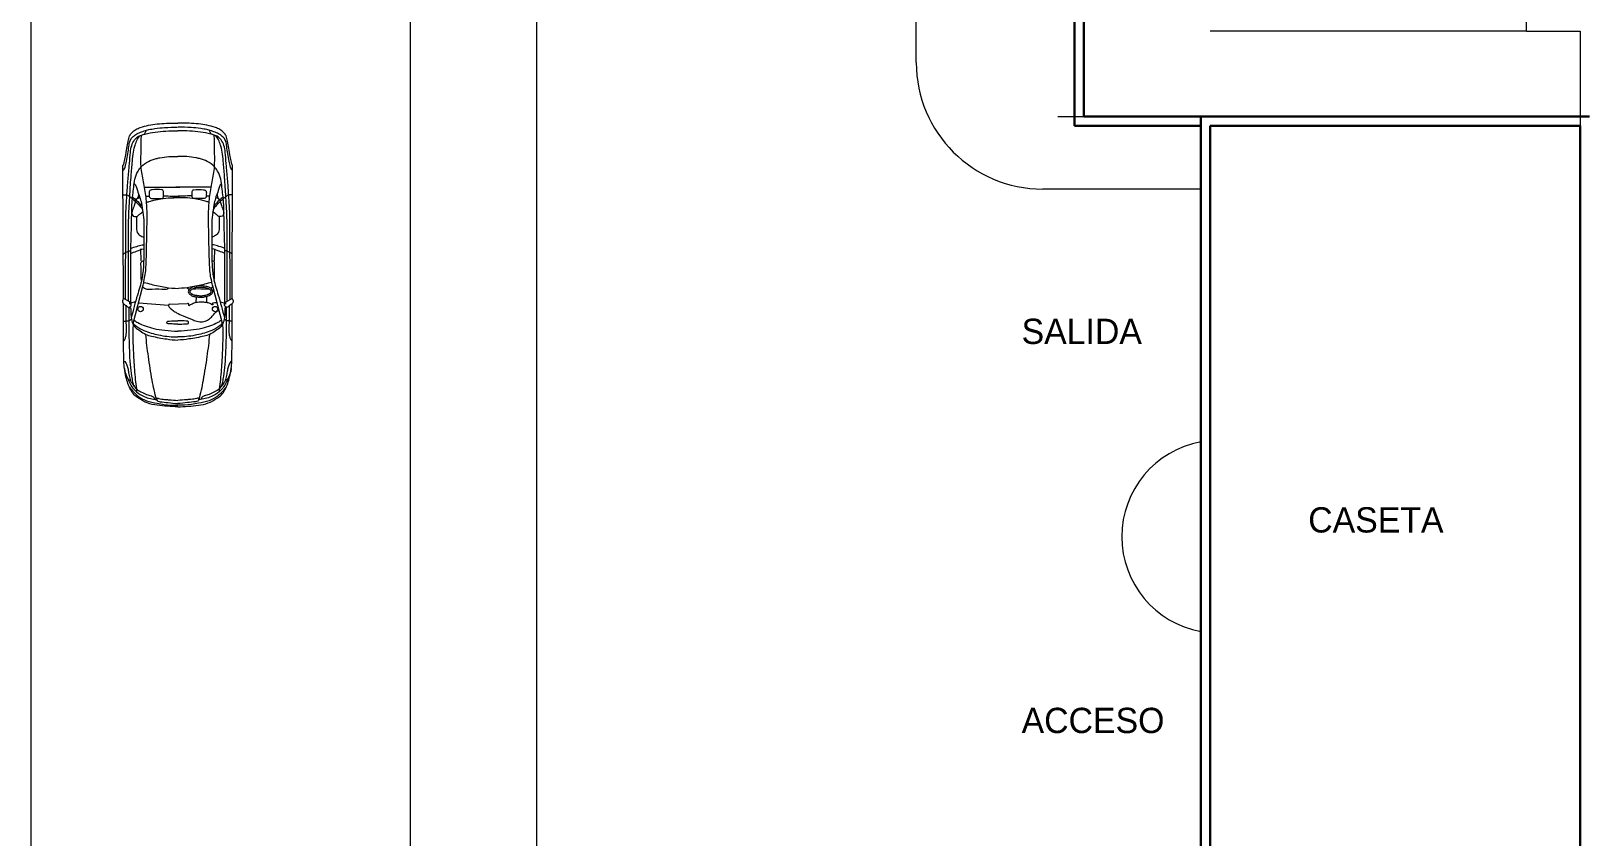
# Model space of a CAD drawing. Header units: millimetres. Extents: x 255 to 764, y 60 to 269.
# Drawn here: x 255.04 to 279.61, y 177.48 to 190.23 of the extents above; entities that cross this region are included whole.
import ezdxf

# ---------------------------------------------------------------- set-up
doc = ezdxf.new("R2010")
doc.units = ezdxf.units.MM
for name, color, linetype, lineweight in [('ARBOLES A', 1, 'Continuous', 9), ('AUTOS', 1, 'Continuous', 9), ('BANQUETA', 2, 'Continuous', 20), ('CANCHAS', 1, 'Continuous', 9), ('FACHADA 04', 3, 'Continuous', 30), ('FACHADA 05', 2, 'Continuous', 20), ('TEXTO 02', 1, 'Continuous', 13)]:
    doc.layers.add(name, color=color, linetype=linetype, lineweight=lineweight)

# ---------------------------------------------------------------- blocks, each defined once
blk = doc.blocks.new('AutoP19')
for p, q in [((-0.926, 0.745), (-0.939, 0.759)), ((-0.939, 0.759), (-0.904, 0.759)), ((-0.926, 0.745), (-0.06, 0.745)), ((-0.904, 0.675), (-0.926, 0.745)), ((-0.904, 0.759), (-0.849, 0.859)), ((-0.882, 0.778), (0.131, 0.782)), ((-0.864, 0.826), (0.421, 0.822)), ((-0.849, 0.859), (1.253, 0.867)), ((-0.06, 0.745), (0.298, 0.734)), ((-1.246, 0.706), (-0.654, 0.552)), ((-0.92, 0.616), (-0.953, 0.147)), ((-0.252, 0.581), (-0.063, 0.584)), ((0.443, 0.653), (0.244, 0.652)), ((0.911, 0.528), (0.911, -0.03)), ((1.751, 0.525), (1.813, 0.497)), ((-0.938, 0.133), (-0.931, -0.154)), ((0.911, -0.528), (0.911, 0.03)), ((-0.824, -0.288), (-0.914, -0.286)), ((-0.818, -0.453), (-0.914, -0.453)), ((-1.246, -0.706), (-0.654, -0.552)), ((-0.904, -0.675), (-0.926, -0.745)), ((-0.252, -0.581), (-0.063, -0.584)), ((-0.06, -0.745), (0.298, -0.734)), ((0.443, -0.653), (0.244, -0.652)), ((1.751, -0.525), (1.813, -0.497)), ((-0.926, -0.745), (-0.939, -0.759)), ((-0.939, -0.759), (-0.904, -0.759)), ((-0.926, -0.745), (-0.06, -0.745)), ((-0.904, -0.759), (-0.849, -0.859)), ((-0.882, -0.778), (0.131, -0.782)), ((-0.864, -0.826), (0.421, -0.822)), ((-0.849, -0.859), (1.253, -0.867))]:
    blk.add_line(p, q)
for centre in [(-1.017, 0.589), (-1.017, -0.589)]:
    blk.add_ellipse(centre, major_axis=(0, 0.0429), ratio=0.983266, start_param=4.712389, end_param=10.995574)
for points, knots in [([(-2.564, 0), (-2.564, 0.054), (-2.548, 0.215), (-2.538, 0.436), (-2.443, 0.603), (-2.375, 0.696), (-2.29, 0.75), (-2.194, 0.793), (-2.081, 0.821), (-2.002, 0.842), (-1.959, 0.842)], [0, 0, 0, 0, 0.16039, 0.479033, 0.632967, 0.722015, 0.817474, 0.927562, 1.03733, 1.167094, 1.167094, 1.167094, 1.167094]), ([(-2.253, 0.764), (-2.281, 0.74), (-2.334, 0.696), (-2.415, 0.613), (-2.479, 0.488), (-2.504, 0.346), (-2.531, 0.181), (-2.539, 0.071), (-2.539, 0)], [0, 0, 0, 0, 0.1095129, 0.2035347, 0.3452507, 0.5161382, 0.6275464, 0.8383798, 0.8383798, 0.8383798, 0.8383798]), ([(-1.959, 0.842), (-2.018, 0.841), (-2.115, 0.791), (-2.243, 0.737), (-2.338, 0.648), (-2.417, 0.517), (-2.442, 0.402), (-2.45, 0.335)], [0, 0, 0, 0, 0.1772572, 0.3124951, 0.4151678, 0.5597243, 0.7575412, 0.7575412, 0.7575412, 0.7575412]), ([(-2.137, 0.783), (-2.135, 0.773), (-2.137, 0.752), (-2.164, 0.743), (-2.196, 0.721), (-2.236, 0.691), (-2.292, 0.651), (-2.327, 0.579), (-2.368, 0.503), (-2.38, 0.441), (-2.394, 0.406), (-2.407, 0.381), (-2.431, 0.371), (-2.445, 0.37)], [0, 0, 0, 0, 0.0304541, 0.0502818, 0.0786089, 0.1479133, 0.1986294, 0.2831705, 0.3780326, 0.4523267, 0.4667809, 0.4902599, 0.5347198, 0.5347198, 0.5347198, 0.5347198]), ([(-2.24, 0.684), (-2.219, 0.698), (-2.163, 0.712), (-2.048, 0.733), (-1.884, 0.752), (-1.678, 0.762), (-1.447, 0.769), (-1.218, 0.771), (-1.059, 0.771), (-0.99, 0.772)], [0, 0, 0, 0, 0.076148, 0.165903, 0.355672, 0.569871, 0.782325, 1.050047, 1.257936, 1.257936, 1.257936, 1.257936]), ([(-1.841, 0.853), (-1.843, 0.842), (-1.869, 0.817), (-1.921, 0.798), (-1.99, 0.782), (-2.055, 0.774), (-2.109, 0.761), (-2.135, 0.754), (-2.147, 0.751)], [0, 0, 0, 0, 0.034703, 0.0959761, 0.1659336, 0.2471559, 0.2929944, 0.3295918, 0.3295918, 0.3295918, 0.3295918]), ([(-1.959, 0.842), (-1.922, 0.85), (-1.775, 0.856), (-1.524, 0.859), (-1.219, 0.857), (-1.022, 0.86), (-0.93, 0.86)], [0, 0, 0, 0, 0.114897, 0.437061, 0.754269, 1.029686, 1.029686, 1.029686, 1.029686]), ([(-1.52, 0.856), (-1.515, 0.844), (-1.483, 0.831), (-1.425, 0.814), (-1.326, 0.812), (-1.169, 0.818), (-1.042, 0.819), (-0.962, 0.819)], [0, 0, 0, 0, 0.0364992, 0.0923739, 0.1867837, 0.3273982, 0.5667068, 0.5667068, 0.5667068, 0.5667068]), ([(-1.009, 0.744), (-1.036, 0.744), (-1.091, 0.747), (-1.171, 0.735), (-1.245, 0.718), (-1.314, 0.672), (-1.362, 0.593), (-1.421, 0.512), (-1.459, 0.367), (-1.488, 0.199), (-1.507, 0.059), (-1.507, 0)], [0, 0, 0, 0, 0.082256, 0.165174, 0.241383, 0.30939, 0.405348, 0.511507, 0.603349, 0.843635, 1.017671, 1.017671, 1.017671, 1.017671]), ([(-1.207, 0.859), (-1.207, 0.839), (-1.204, 0.805), (-1.2, 0.757), (-1.18, 0.74), (-1.173, 0.734)], [0, 0, 0, 0, 1.462159, 2.651105, 3.386321, 3.386321, 3.386321, 3.386321]), ([(0.972, 0.69), (0.956, 0.677), (0.921, 0.653), (0.844, 0.638), (0.76, 0.6), (0.644, 0.572), (0.509, 0.549), (0.303, 0.531), (0.063, 0.54), (-0.167, 0.537), (-0.363, 0.543), (-0.563, 0.565), (-0.832, 0.653), (-1.036, 0.706), (-1.156, 0.737)], [0, 0, 0, 0, 0.05975, 0.126928, 0.230034, 0.336675, 0.482225, 0.641324, 0.954906, 1.203173, 1.330375, 1.542773, 1.802261, 2.175545, 2.175545, 2.175545, 2.175545]), ([(-0.99, 0.772), (-0.991, 0.765), (-0.99, 0.749), (-1.004, 0.745), (-1.009, 0.744)], [0, 0, 0, 0, 0.02274132, 0.03717479, 0.03717479, 0.03717479, 0.03717479]), ([(-0.849, 0.859), (-0.856, 0.864), (-0.881, 0.88), (-0.935, 0.868), (-0.958, 0.818), (-1.002, 0.779), (-0.97, 0.737), (-0.936, 0.735), (-0.926, 0.745)], [0, 0, 0, 0, 0.024864, 0.0846267, 0.1362471, 0.1900683, 0.2245199, 0.2681841, 0.2681841, 0.2681841, 0.2681841]), ([(-0.149, 0.862), (-0.139, 0.85), (-0.117, 0.825), (-0.103, 0.784), (-0.096, 0.756), (-0.096, 0.743)], [1.808086, 1.808086, 1.808086, 1.808086, 2.918874, 4.131288, 5.10151, 5.10151, 5.10151, 5.10151]), ([(-0.14, 0.745), (-0.122, 0.716), (-0.1, 0.646), (-0.068, 0.578), (-0.062, 0.538)], [0, 0, 0, 0, 0.1000351, 0.2184418, 0.2184418, 0.2184418, 0.2184418]), ([(-0.056, 0.745), (-0.043, 0.714), (-0.027, 0.654), (-0.004, 0.585), (-0.001, 0.547), (0, 0.538)], [0, 0, 0, 0, 2.528586, 4.711885, 5.408215, 5.408215, 5.408215, 5.408215]), ([(0.131, 0.782), (0.266, 0.782), (0.477, 0.778), (0.787, 0.757), (0.964, 0.75), (1.063, 0.739)], [0, 0, 0, 0, 0.4042759, 0.6333827, 0.9326252, 0.9326252, 0.9326252, 0.9326252]), ([(0.421, 0.822), (0.487, 0.822), (0.608, 0.818), (0.804, 0.804), (1.011, 0.791), (1.224, 0.77), (1.404, 0.755), (1.54, 0.743), (1.64, 0.705), (1.708, 0.646), (1.737, 0.579), (1.778, 0.432), (1.798, 0.238), (1.804, 0.063), (1.804, 0)], [0, 0, 0, 0, 0.198873, 0.363323, 0.587433, 0.823543, 1.004622, 1.129816, 1.230113, 1.320655, 1.388577, 1.443334, 1.771447, 1.958652, 1.958652, 1.958652, 1.958652]), ([(0.793, 0.866), (0.791, 0.846), (0.797, 0.805), (0.76, 0.758), (0.692, 0.671), (0.623, 0.603), (0.561, 0.559)], [0, 0, 0, 0, 0.0597371, 0.1139981, 0.1672498, 0.3938869, 0.3938869, 0.3938869, 0.3938869]), ([(1.063, 0.739), (1.139, 0.736), (1.262, 0.723), (1.428, 0.71), (1.548, 0.689), (1.648, 0.649), (1.727, 0.615), (1.737, 0.574)], [0, 0, 0, 0, 0.2277977, 0.3719478, 0.4996814, 0.5863441, 0.709615, 0.709615, 0.709615, 0.709615]), ([(1.181, 0.863), (1.185, 0.857), (1.2, 0.844), (1.248, 0.825), (1.331, 0.813), (1.439, 0.79), (1.544, 0.775), (1.632, 0.765), (1.695, 0.73), (1.738, 0.676), (1.776, 0.61), (1.801, 0.534), (1.826, 0.451), (1.834, 0.394), (1.838, 0.362)], [0, 0, 0, 0, 0.0219205, 0.0572122, 0.1522539, 0.2718866, 0.3894011, 0.4710097, 0.5346344, 0.5986698, 0.6733118, 0.758696, 0.8351341, 0.9293726, 0.9293726, 0.9293726, 0.9293726]), ([(1.253, 0.867), (1.269, 0.856), (1.319, 0.845), (1.409, 0.822), (1.521, 0.807), (1.63, 0.789), (1.717, 0.771), (1.78, 0.725), (1.826, 0.667), (1.864, 0.575), (1.894, 0.463), (1.912, 0.36), (1.915, 0.302), (1.915, 0.288)], [0, 0, 0, 0, 0.056668, 0.14946, 0.28161, 0.392935, 0.481686, 0.542967, 0.622845, 0.69797, 0.833643, 0.965665, 1.00577, 1.00577, 1.00577, 1.00577]), ([(-2.45, 0.335), (-2.349, 0.365), (-2.121, 0.412), (-1.776, 0.465), (-1.534, 0.497), (-1.417, 0.505)], [0, 0, 0, 0, 0.317374, 0.69576, 1.04714, 1.04714, 1.04714, 1.04714]), ([(-1.246, 0.706), (-1.336, 0.713), (-1.528, 0.711), (-1.823, 0.699), (-2.078, 0.68), (-2.231, 0.661), (-2.281, 0.655)], [0, 0, 0, 0, 0.269375, 0.574535, 0.885339, 1.036319, 1.036319, 1.036319, 1.036319]), ([(-1.246, 0.706), (-1.267, 0.682), (-1.316, 0.621), (-1.386, 0.477), (-1.44, 0.264), (-1.458, 0.092), (-1.458, 0)], [0, 0, 0, 0, 0.0947759, 0.2311242, 0.4700259, 0.7400315, 0.7400315, 0.7400315, 0.7400315]), ([(-1.191, 0.69), (-1.207, 0.672), (-1.242, 0.617), (-1.287, 0.512), (-1.331, 0.371), (-1.353, 0.196), (-1.367, 0.069), (-1.367, 0)], [0, 0, 0, 0, 0.0708922, 0.1925846, 0.3348457, 0.5072814, 0.7109928, 0.7109928, 0.7109928, 0.7109928]), ([(-0.665, 0.553), (-0.675, 0.547), (-0.693, 0.524), (-0.707, 0.472), (-0.696, 0.36), (-0.7, 0.259), (-0.701, 0.165), (-0.687, 0.149), (-0.679, 0.142)], [0, 0, 0, 0, 0.842998, 2.122875, 3.997599, 9.174838, 10.012722, 10.751336, 10.751336, 10.751336, 10.751336]), ([(-0.594, 0.534), (-0.603, 0.496), (-0.637, 0.386), (-0.673, 0.205), (-0.69, 0.06), (-0.69, -0.009)], [0, 0, 0, 0, 0.1139079, 0.3411539, 0.543502, 0.543502, 0.543502, 0.543502]), ([(-0.654, 0.552), (-0.63, 0.545), (-0.568, 0.534), (-0.469, 0.512), (-0.352, 0.504), (-0.145, 0.494), (0.141, 0.493), (0.469, 0.481), (0.752, 0.498), (0.995, 0.543), (1.225, 0.588), (1.465, 0.58), (1.632, 0.582), (1.729, 0.575), (1.737, 0.574)], [0, 0, 0, 0, 0.073325, 0.188896, 0.303039, 0.425821, 0.811242, 1.159737, 1.41058, 1.660623, 1.899627, 2.11145, 2.377727, 2.401703, 2.401703, 2.401703, 2.401703]), ([(-0.567, 0.577), (-0.524, 0.581), (-0.437, 0.578), (-0.344, 0.581), (-0.277, 0.584), (-0.258, 0.561), (-0.251, 0.547), (-0.248, 0.54)], [0, 0, 0, 0, 3.267856, 6.568708, 7.399663, 8.099385, 8.621705, 8.621705, 8.621705, 8.621705]), ([(0.244, 0.652), (0.228, 0.652), (0.188, 0.646), (0.147, 0.599), (0.126, 0.558), (0.127, 0.536)], [0, 0, 0, 0, 0.0486628, 0.1144515, 0.1777721, 0.1777721, 0.1777721, 0.1777721]), ([(0.298, 0.734), (0.357, 0.734), (0.483, 0.727), (0.628, 0.729), (0.793, 0.711), (0.935, 0.697), (1.059, 0.676), (1.1, 0.66)], [0, 0, 0, 0, 0.1783018, 0.3787173, 0.431954, 0.6762374, 0.8077184, 0.8077184, 0.8077184, 0.8077184]), ([(0.684, 0.672), (0.663, 0.677), (0.612, 0.689), (0.55, 0.72), (0.489, 0.732), (0.447, 0.705), (0.446, 0.672), (0.446, 0.643), (0.47, 0.627), (0.489, 0.592), (0.515, 0.57), (0.52, 0.551)], [0, 0, 0, 0, 0.0655106, 0.1550445, 0.2094604, 0.2438604, 0.287164, 0.3001388, 0.3275984, 0.3616951, 0.4200969, 0.4200969, 0.4200969, 0.4200969]), ([(0.755, 0.714), (0.739, 0.695), (0.693, 0.643), (0.643, 0.594), (0.608, 0.566)], [0, 0, 0, 0, 1.868162, 5.271297, 5.271297, 5.271297, 5.271297]), ([(0.668, 0.495), (0.677, 0.483), (0.689, 0.442), (0.708, 0.367), (0.734, 0.255), (0.747, 0.101), (0.747, -0.015), (0.748, -0.079)], [0, 0, 0, 0, 0.0451009, 0.1211996, 0.2308505, 0.385263, 0.5739042, 0.5739042, 0.5739042, 0.5739042]), ([(0.712, 0.659), (0.724, 0.655), (0.736, 0.631), (0.745, 0.609), (0.748, 0.599)], [0, 0, 0, 0, 0.983949, 1.771691, 1.771691, 1.771691, 1.771691]), ([(0.808, 0.622), (0.791, 0.623), (0.752, 0.621), (0.728, 0.652), (0.712, 0.659)], [0, 0, 0, 0, 0.0535488, 0.1060573, 0.1060573, 0.1060573, 0.1060573]), ([(1.1, 0.66), (1.123, 0.653), (1.171, 0.629), (1.253, 0.571), (1.32, 0.47), (1.361, 0.367), (1.373, 0.304), (1.377, 0.284)], [0, 0, 0, 0, 0.0720749, 0.1581284, 0.2958089, 0.4262456, 0.4842292, 0.4842292, 0.4842292, 0.4842292]), ([(-2.45, 0.335), (-2.461, 0.334), (-2.48, 0.314), (-2.487, 0.249), (-2.496, 0.144), (-2.51, 0.052), (-2.51, 0)], [0, 0, 0, 0, 0.0314754, 0.0702057, 0.1915753, 0.3439346, 0.3439346, 0.3439346, 0.3439346]), ([(-2.428, 0.34), (-2.425, 0.338), (-2.425, 0.32), (-2.431, 0.295), (-2.445, 0.238), (-2.448, 0.186), (-2.455, 0.101), (-2.461, 0.047), (-2.461, 0)], [0, 0, 0, 0, 0.0114788, 0.0403472, 0.0875838, 0.1755608, 0.1991501, 0.3369659, 0.3369659, 0.3369659, 0.3369659]), ([(0.731, 0.301), (0.731, 0.334), (0.736, 0.376), (0.734, 0.43), (0.762, 0.456), (0.8, 0.447), (0.835, 0.456), (0.858, 0.442), (0.867, 0.425), (0.875, 0.361), (0.876, 0.301), (0.871, 0.239), (0.855, 0.229), (0.832, 0.225), (0.799, 0.227), (0.767, 0.223), (0.735, 0.234), (0.733, 0.267), (0.731, 0.288), (0.731, 0.301)], [0, 0, 0, 0, 0.0969044, 0.1295913, 0.1506192, 0.1985921, 0.2360698, 0.2557908, 0.2719711, 0.2929882, 0.44406, 0.4519132, 0.4720918, 0.4918599, 0.5228758, 0.5707096, 0.5892096, 0.6145759, 0.654681, 0.654681, 0.654681, 0.654681]), ([(1.377, 0.284), (1.386, 0.238), (1.4, 0.143), (1.397, 0.048), (1.396, 0)], [0, 0, 0, 0, 0.140379, 0.2808468, 0.2808468, 0.2808468, 0.2808468]), ([(1.838, 0.362), (1.848, 0.312), (1.858, 0.192), (1.86, 0.073), (1.86, 0.005)], [0, 0, 0, 0, 0.1502861, 0.3522699, 0.3522699, 0.3522699, 0.3522699]), ([(-2.564, 0), (-2.564, -0.054), (-2.548, -0.215), (-2.538, -0.436), (-2.443, -0.603), (-2.375, -0.696), (-2.29, -0.75), (-2.194, -0.793), (-2.081, -0.821), (-2.002, -0.842), (-1.959, -0.842)], [0, 0, 0, 0, 0.16039, 0.479033, 0.632967, 0.722015, 0.817474, 0.927562, 1.03733, 1.167094, 1.167094, 1.167094, 1.167094]), ([(-2.253, -0.764), (-2.281, -0.74), (-2.334, -0.696), (-2.415, -0.613), (-2.479, -0.488), (-2.504, -0.346), (-2.531, -0.181), (-2.539, -0.071), (-2.539, 0)], [0, 0, 0, 0, 0.1095129, 0.2035347, 0.3452507, 0.5161382, 0.6275464, 0.8383798, 0.8383798, 0.8383798, 0.8383798]), ([(-2.45, -0.335), (-2.461, -0.334), (-2.48, -0.314), (-2.487, -0.249), (-2.496, -0.144), (-2.51, -0.052), (-2.51, 0)], [0, 0, 0, 0, 0.0314754, 0.0702057, 0.1915753, 0.3439346, 0.3439346, 0.3439346, 0.3439346]), ([(-2.428, -0.34), (-2.425, -0.338), (-2.425, -0.32), (-2.431, -0.295), (-2.445, -0.238), (-2.448, -0.186), (-2.455, -0.101), (-2.461, -0.047), (-2.461, 0)], [0, 0, 0, 0, 0.0114788, 0.0403472, 0.0875838, 0.1755608, 0.1991501, 0.3369659, 0.3369659, 0.3369659, 0.3369659]), ([(-1.009, -0.744), (-1.036, -0.744), (-1.091, -0.747), (-1.171, -0.735), (-1.245, -0.718), (-1.314, -0.672), (-1.362, -0.593), (-1.421, -0.512), (-1.459, -0.367), (-1.488, -0.199), (-1.507, -0.059), (-1.507, 0)], [0, 0, 0, 0, 0.082256, 0.165174, 0.241383, 0.30939, 0.405348, 0.511507, 0.603349, 0.843635, 1.017671, 1.017671, 1.017671, 1.017671]), ([(-1.246, -0.706), (-1.267, -0.682), (-1.316, -0.621), (-1.386, -0.477), (-1.44, -0.264), (-1.458, -0.092), (-1.458, 0)], [0, 0, 0, 0, 0.0947759, 0.2311242, 0.4700259, 0.7400315, 0.7400315, 0.7400315, 0.7400315]), ([(-1.191, -0.69), (-1.207, -0.672), (-1.242, -0.617), (-1.287, -0.512), (-1.331, -0.371), (-1.353, -0.196), (-1.367, -0.069), (-1.367, 0)], [0, 0, 0, 0, 0.0708922, 0.1925846, 0.3348457, 0.5072814, 0.7109928, 0.7109928, 0.7109928, 0.7109928]), ([(-1.253, 0), (-1.253, 0.029), (-1.255, 0.078), (-1.249, 0.129), (-1.25, 0.166), (-1.232, 0.172), (-1.218, 0.171), (-1.207, 0.155), (-1.205, 0.097), (-1.202, 0.044), (-1.201, 0)], [0, 0, 0, 0, 0.0857277, 0.1381048, 0.1641986, 0.1769751, 0.1890325, 0.2028129, 0.2286049, 0.3592554, 0.3592554, 0.3592554, 0.3592554]), ([(-1.253, 0), (-1.253, -0.029), (-1.255, -0.078), (-1.249, -0.129), (-1.25, -0.166), (-1.232, -0.172), (-1.218, -0.171), (-1.207, -0.155), (-1.205, -0.097), (-1.202, -0.044), (-1.201, 0)], [0, 0, 0, 0, 0.0857277, 0.1381048, 0.1641986, 0.1769751, 0.1890325, 0.2028129, 0.2286049, 0.3592554, 0.3592554, 0.3592554, 0.3592554]), ([(-0.938, 0.133), (-0.94, 0.14), (-0.961, 0.156), (-1.005, 0.122), (-1.041, 0.078), (-1.084, 0.005), (-1.133, -0.099), (-1.178, -0.215), (-1.22, -0.322), (-1.221, -0.412), (-1.184, -0.486), (-1.136, -0.543), (-1.084, -0.579), (-1.054, -0.616), (-1.039, -0.641), (-1.036, -0.651)], [0, 0, 0, 0, 0.527288, 1.647451, 3.487558, 5.099073, 7.968657, 12.238313, 14.475187, 16.613757, 18.744202, 20.639343, 22.223389, 23.452731, 24.286529, 24.286529, 24.286529, 24.286529]), ([(0.421, -0.822), (0.487, -0.822), (0.608, -0.818), (0.804, -0.804), (1.011, -0.791), (1.224, -0.77), (1.404, -0.755), (1.54, -0.743), (1.64, -0.705), (1.708, -0.646), (1.737, -0.579), (1.778, -0.432), (1.798, -0.238), (1.804, -0.063), (1.804, 0)], [0, 0, 0, 0, 0.198873, 0.363323, 0.587433, 0.823543, 1.004622, 1.129816, 1.230113, 1.320655, 1.388577, 1.443334, 1.771447, 1.958652, 1.958652, 1.958652, 1.958652]), ([(0.668, -0.495), (0.677, -0.483), (0.689, -0.442), (0.708, -0.367), (0.734, -0.255), (0.747, -0.101), (0.747, 0.015), (0.748, 0.079)], [0, 0, 0, 0, 0.0451009, 0.1211996, 0.2308505, 0.385263, 0.5739042, 0.5739042, 0.5739042, 0.5739042]), ([(0.775, 0.226), (0.775, 0.221), (0.773, 0.137), (0.769, 0.053), (0.766, -0.027)], [11.235438, 11.235438, 11.235438, 11.235438, 11.552536, 17.586883, 17.586883, 17.586883, 17.586883]), ([(0.775, -0.226), (0.775, -0.221), (0.773, -0.137), (0.769, -0.053), (0.766, 0.027)], [11.235438, 11.235438, 11.235438, 11.235438, 11.552536, 17.586883, 17.586883, 17.586883, 17.586883]), ([(1.377, -0.284), (1.386, -0.238), (1.4, -0.143), (1.397, -0.048), (1.396, 0)], [0, 0, 0, 0, 0.140379, 0.2808468, 0.2808468, 0.2808468, 0.2808468]), ([(-0.925, -0.547), (-0.929, -0.55), (-0.935, -0.555), (-0.951, -0.558), (-0.952, -0.549), (-0.951, -0.543), (-0.945, -0.536), (-0.935, -0.528), (-0.926, -0.507), (-0.915, -0.469), (-0.908, -0.4), (-0.908, -0.33), (-0.919, -0.263), (-0.941, -0.222), (-0.949, -0.189), (-0.965, -0.182), (-0.96, -0.177), (-0.954, -0.174), (-0.945, -0.174), (-0.938, -0.172), (-0.926, -0.175), (-0.931, -0.16), (-0.931, -0.154)], [0, 0, 0, 0, 0.0138597, 0.0278304, 0.0329137, 0.0379971, 0.0465756, 0.0592704, 0.0762214, 0.1105991, 0.1789801, 0.2766959, 0.3173629, 0.3800771, 0.4110544, 0.4160421, 0.4210284, 0.4277212, 0.4387433, 0.4448131, 0.4508005, 0.4694463, 0.4694463, 0.4694463, 0.4694463]), ([(-0.824, -0.288), (-0.826, -0.302), (-0.814, -0.229), (-0.797, -0.209), (-0.772, -0.173), (-0.742, -0.164), (-0.711, -0.169), (-0.69, -0.205), (-0.659, -0.251), (-0.648, -0.316), (-0.649, -0.389), (-0.658, -0.456), (-0.679, -0.511), (-0.705, -0.544), (-0.732, -0.555), (-0.753, -0.551), (-0.772, -0.544), (-0.786, -0.523), (-0.811, -0.487), (-0.826, -0.408), (-0.835, -0.376), (-0.821, -0.276), (-0.824, -0.288)], [0, 0, 0, 0, 0.03969, 0.089634, 0.13125, 0.1542862, 0.1797268, 0.2207266, 0.2680991, 0.3447665, 0.4095645, 0.4843001, 0.541515, 0.5817687, 0.6060665, 0.6262474, 0.6436722, 0.6634686, 0.6988791, 0.7758465, 0.8696394, 0.907731, 0.907731, 0.907731, 0.907731]), ([(-0.799, -0.286), (-0.798, -0.283), (-0.797, -0.278), (-0.795, -0.268), (-0.794, -0.262), (-0.79, -0.247), (-0.788, -0.24), (-0.784, -0.231), (-0.782, -0.228), (-0.778, -0.223), (-0.777, -0.221), (-0.771, -0.213), (-0.766, -0.207), (-0.76, -0.2), (-0.757, -0.197), (-0.753, -0.194), (-0.751, -0.193), (-0.747, -0.191), (-0.745, -0.191), (-0.739, -0.19), (-0.736, -0.19), (-0.731, -0.191), (-0.73, -0.192), (-0.728, -0.193), (-0.726, -0.195), (-0.721, -0.2), (-0.719, -0.203), (-0.714, -0.212), (-0.71, -0.217), (-0.705, -0.226), (-0.702, -0.231), (-0.696, -0.241), (-0.692, -0.246), (-0.687, -0.258), (-0.685, -0.264), (-0.681, -0.276), (-0.679, -0.283), (-0.676, -0.303), (-0.674, -0.317), (-0.673, -0.346), (-0.673, -0.36), (-0.675, -0.403), (-0.679, -0.432), (-0.69, -0.469), (-0.693, -0.48), (-0.7, -0.495), (-0.703, -0.5), (-0.709, -0.51), (-0.713, -0.514), (-0.719, -0.521), (-0.722, -0.523), (-0.728, -0.527), (-0.731, -0.528), (-0.735, -0.529), (-0.736, -0.529), (-0.739, -0.529), (-0.741, -0.528), (-0.746, -0.527), (-0.749, -0.526), (-0.753, -0.525), (-0.754, -0.524), (-0.756, -0.523), (-0.756, -0.523), (-0.757, -0.522), (-0.757, -0.522), (-0.759, -0.519), (-0.761, -0.517), (-0.764, -0.512), (-0.766, -0.51), (-0.769, -0.505), (-0.77, -0.503), (-0.775, -0.496), (-0.777, -0.492), (-0.781, -0.484), (-0.783, -0.48), (-0.787, -0.47), (-0.789, -0.465), (-0.793, -0.45), (-0.796, -0.439), (-0.799, -0.423), (-0.8, -0.417), (-0.802, -0.407), (-0.803, -0.402), (-0.806, -0.389), (-0.807, -0.381), (-0.806, -0.363), (-0.806, -0.357), (-0.805, -0.345), (-0.805, -0.339), (-0.803, -0.319), (-0.801, -0.303), (-0.799, -0.292), (-0.799, -0.29), (-0.799, -0.288), (-0.799, -0.288), (-0.799, -0.287), (-0.799, -0.287), (-0.799, -0.286)], [0.497033, 0.497033, 0.497033, 0.497033, 0.723444, 0.723444, 0.974636, 0.974636, 1.50964, 1.50964, 2.044645, 2.044645, 2.271061, 2.271061, 2.862376, 2.862376, 3.217654, 3.217654, 3.537253, 3.537253, 3.856852, 3.856852, 4.368613, 4.368613, 4.584627, 4.584627, 4.99269, 4.99269, 5.400753, 5.400753, 5.808816, 5.808816, 6.216879, 6.216879, 6.778716, 6.778716, 7.350371, 7.350371, 7.922025, 7.922025, 9.065335, 9.065335, 10.208644, 10.208644, 12.495263, 12.495263, 13.409896, 13.409896, 13.929088, 13.929088, 14.44828, 14.44828, 14.909885, 14.909885, 15.371489, 15.371489, 15.62524, 15.62524, 15.87899, 15.87899, 16.120875, 16.120875, 16.36276, 16.36276, 16.51635, 16.51635, 16.669941, 16.669941, 16.921521, 16.921521, 17.136676, 17.136676, 17.351831, 17.351831, 17.782142, 17.782142, 18.204974, 18.204974, 18.627807, 18.627807, 19.473473, 19.473473, 19.978923, 19.978923, 20.484372, 20.484372, 21.475119, 21.475119, 21.859144, 21.859144, 22.162884, 22.162884, 22.770362, 22.770362, 22.900493, 22.900493, 22.951221, 22.951221, 22.964298, 22.964298, 22.964298, 22.964298]), ([(-0.7, -0.494), (-0.701, -0.489), (-0.706, -0.46), (-0.697, -0.372), (-0.699, -0.292), (-0.7, -0.234)], [1.749253, 1.749253, 1.749253, 1.749253, 2.122875, 3.997599, 8.307432, 8.307432, 8.307432, 8.307432]), ([(-0.7, -0.188), (-0.7, -0.18), (-0.699, -0.162), (-0.687, -0.149), (-0.679, -0.142)], [9.436432, 9.436432, 9.436432, 9.436432, 10.012722, 10.751336, 10.751336, 10.751336, 10.751336]), ([(-0.594, -0.534), (-0.603, -0.496), (-0.637, -0.386), (-0.671, -0.211), (-0.69, -0.072), (-0.69, -0.009)], [0, 0, 0, 0, 0.1139079, 0.3411539, 0.5260188, 0.5260188, 0.5260188, 0.5260188]), ([(0.731, -0.301), (0.731, -0.334), (0.736, -0.376), (0.734, -0.43), (0.762, -0.456), (0.8, -0.447), (0.835, -0.456), (0.858, -0.442), (0.867, -0.425), (0.875, -0.361), (0.876, -0.301), (0.871, -0.239), (0.855, -0.229), (0.832, -0.225), (0.799, -0.227), (0.767, -0.223), (0.735, -0.234), (0.733, -0.267), (0.731, -0.288), (0.731, -0.301)], [0, 0, 0, 0, 0.0969044, 0.1295913, 0.1506192, 0.1985921, 0.2360698, 0.2557908, 0.2719711, 0.2929882, 0.44406, 0.4519132, 0.4720918, 0.4918599, 0.5228758, 0.5707096, 0.5892096, 0.6145759, 0.654681, 0.654681, 0.654681, 0.654681]), ([(1.838, -0.362), (1.848, -0.312), (1.858, -0.192), (1.86, -0.073), (1.86, -0.005)], [0, 0, 0, 0, 0.1502861, 0.3522699, 0.3522699, 0.3522699, 0.3522699]), ([(-1.959, -0.842), (-2.018, -0.841), (-2.115, -0.791), (-2.243, -0.737), (-2.338, -0.648), (-2.417, -0.517), (-2.442, -0.402), (-2.45, -0.335)], [0, 0, 0, 0, 0.1772572, 0.3124951, 0.4151678, 0.5597243, 0.7575412, 0.7575412, 0.7575412, 0.7575412]), ([(-2.45, -0.335), (-2.349, -0.365), (-2.121, -0.412), (-1.776, -0.465), (-1.534, -0.497), (-1.417, -0.505)], [0, 0, 0, 0, 0.317374, 0.69576, 1.04714, 1.04714, 1.04714, 1.04714]), ([(-2.137, -0.783), (-2.135, -0.773), (-2.137, -0.752), (-2.164, -0.743), (-2.196, -0.721), (-2.236, -0.691), (-2.292, -0.651), (-2.327, -0.579), (-2.368, -0.503), (-2.38, -0.441), (-2.394, -0.406), (-2.407, -0.381), (-2.431, -0.371), (-2.445, -0.37)], [0, 0, 0, 0, 0.0304541, 0.0502818, 0.0786089, 0.1479133, 0.1986294, 0.2831705, 0.3780326, 0.4523267, 0.4667809, 0.4902599, 0.5347198, 0.5347198, 0.5347198, 0.5347198]), ([(-0.654, -0.552), (-0.63, -0.545), (-0.568, -0.534), (-0.469, -0.512), (-0.352, -0.504), (-0.145, -0.494), (0.141, -0.493), (0.469, -0.481), (0.752, -0.498), (0.995, -0.543), (1.225, -0.588), (1.465, -0.58), (1.632, -0.582), (1.729, -0.575), (1.737, -0.574)], [0, 0, 0, 0, 0.073325, 0.188896, 0.303039, 0.425821, 0.811242, 1.159737, 1.41058, 1.660623, 1.899627, 2.11145, 2.377727, 2.401703, 2.401703, 2.401703, 2.401703]), ([(1.1, -0.66), (1.123, -0.653), (1.171, -0.629), (1.253, -0.571), (1.32, -0.47), (1.361, -0.367), (1.373, -0.304), (1.377, -0.284)], [0, 0, 0, 0, 0.0720749, 0.1581284, 0.2958089, 0.4262456, 0.4842292, 0.4842292, 0.4842292, 0.4842292]), ([(1.181, -0.863), (1.185, -0.857), (1.2, -0.844), (1.248, -0.825), (1.331, -0.813), (1.439, -0.79), (1.544, -0.775), (1.632, -0.765), (1.695, -0.73), (1.738, -0.676), (1.776, -0.61), (1.801, -0.534), (1.826, -0.451), (1.834, -0.394), (1.838, -0.362)], [0, 0, 0, 0, 0.0219205, 0.0572122, 0.1522539, 0.2718866, 0.3894011, 0.4710097, 0.5346344, 0.5986698, 0.6733118, 0.758696, 0.8351341, 0.9293726, 0.9293726, 0.9293726, 0.9293726]), ([(1.253, -0.867), (1.269, -0.856), (1.319, -0.845), (1.409, -0.822), (1.521, -0.807), (1.63, -0.789), (1.717, -0.771), (1.78, -0.725), (1.826, -0.667), (1.864, -0.575), (1.894, -0.463), (1.912, -0.36), (1.915, -0.302), (1.915, -0.288)], [0, 0, 0, 0, 0.056668, 0.14946, 0.28161, 0.392935, 0.481686, 0.542967, 0.622845, 0.69797, 0.833643, 0.965665, 1.00577, 1.00577, 1.00577, 1.00577]), ([(-1.246, -0.706), (-1.336, -0.713), (-1.528, -0.711), (-1.823, -0.699), (-2.078, -0.68), (-2.231, -0.661), (-2.281, -0.655)], [0, 0, 0, 0, 0.269375, 0.574535, 0.885339, 1.036319, 1.036319, 1.036319, 1.036319]), ([(-2.24, -0.684), (-2.219, -0.698), (-2.163, -0.712), (-2.048, -0.733), (-1.884, -0.752), (-1.678, -0.762), (-1.447, -0.769), (-1.218, -0.771), (-1.059, -0.771), (-0.99, -0.772)], [0, 0, 0, 0, 0.076148, 0.165903, 0.355672, 0.569871, 0.782325, 1.050047, 1.257936, 1.257936, 1.257936, 1.257936]), ([(-1.207, -0.859), (-1.207, -0.839), (-1.204, -0.805), (-1.2, -0.757), (-1.18, -0.74), (-1.173, -0.734)], [0, 0, 0, 0, 1.462159, 2.651105, 3.386321, 3.386321, 3.386321, 3.386321]), ([(0.972, -0.69), (0.956, -0.677), (0.921, -0.653), (0.844, -0.638), (0.76, -0.6), (0.644, -0.572), (0.509, -0.549), (0.303, -0.531), (0.063, -0.54), (-0.167, -0.537), (-0.363, -0.543), (-0.563, -0.565), (-0.832, -0.653), (-1.036, -0.706), (-1.156, -0.737)], [0, 0, 0, 0, 0.05975, 0.126928, 0.230034, 0.336675, 0.482225, 0.641324, 0.954906, 1.203173, 1.330375, 1.542773, 1.802261, 2.175545, 2.175545, 2.175545, 2.175545]), ([(-0.849, -0.859), (-0.856, -0.864), (-0.881, -0.88), (-0.935, -0.868), (-0.958, -0.818), (-1.002, -0.779), (-0.97, -0.737), (-0.936, -0.735), (-0.926, -0.745)], [0, 0, 0, 0, 0.024864, 0.0846267, 0.1362471, 0.1900683, 0.2245199, 0.2681841, 0.2681841, 0.2681841, 0.2681841]), ([(-0.665, -0.553), (-0.675, -0.547), (-0.683, -0.537), (-0.689, -0.525), (-0.69, -0.524)], [0, 0, 0, 0, 0.8429982, 0.9626806, 0.9626806, 0.9626806, 0.9626806]), ([(-0.567, -0.577), (-0.524, -0.581), (-0.437, -0.578), (-0.344, -0.581), (-0.277, -0.584), (-0.258, -0.561), (-0.251, -0.547), (-0.248, -0.54)], [0, 0, 0, 0, 3.267856, 6.568708, 7.399663, 8.099385, 8.621705, 8.621705, 8.621705, 8.621705]), ([(-0.14, -0.745), (-0.122, -0.716), (-0.1, -0.646), (-0.068, -0.578), (-0.062, -0.538)], [0, 0, 0, 0, 0.1000351, 0.2184418, 0.2184418, 0.2184418, 0.2184418]), ([(-0.056, -0.745), (-0.043, -0.714), (-0.027, -0.654), (-0.004, -0.585), (-0.001, -0.547), (0, -0.538)], [0, 0, 0, 0, 2.528586, 4.711885, 5.408215, 5.408215, 5.408215, 5.408215]), ([(0.244, -0.652), (0.228, -0.652), (0.188, -0.646), (0.147, -0.599), (0.126, -0.558), (0.127, -0.536)], [0, 0, 0, 0, 0.0486628, 0.1144515, 0.1777721, 0.1777721, 0.1777721, 0.1777721]), ([(0.298, -0.734), (0.357, -0.734), (0.483, -0.727), (0.628, -0.729), (0.793, -0.711), (0.935, -0.697), (1.059, -0.676), (1.1, -0.66)], [0, 0, 0, 0, 0.1783018, 0.3787173, 0.431954, 0.6762374, 0.8077184, 0.8077184, 0.8077184, 0.8077184]), ([(0.684, -0.672), (0.663, -0.677), (0.612, -0.689), (0.55, -0.72), (0.489, -0.732), (0.447, -0.705), (0.446, -0.672), (0.446, -0.643), (0.47, -0.627), (0.489, -0.592), (0.515, -0.57), (0.52, -0.551)], [0, 0, 0, 0, 0.0655106, 0.1550445, 0.2094604, 0.2438604, 0.287164, 0.3001388, 0.3275984, 0.3616951, 0.4200969, 0.4200969, 0.4200969, 0.4200969]), ([(0.793, -0.866), (0.791, -0.846), (0.797, -0.805), (0.76, -0.758), (0.692, -0.671), (0.623, -0.603), (0.561, -0.559)], [0, 0, 0, 0, 0.0597371, 0.1139981, 0.1672498, 0.3938869, 0.3938869, 0.3938869, 0.3938869]), ([(0.755, -0.714), (0.739, -0.695), (0.693, -0.643), (0.643, -0.594), (0.608, -0.566)], [0, 0, 0, 0, 1.868162, 5.271297, 5.271297, 5.271297, 5.271297]), ([(0.712, -0.659), (0.724, -0.655), (0.736, -0.631), (0.745, -0.609), (0.748, -0.599)], [0, 0, 0, 0, 0.983949, 1.771691, 1.771691, 1.771691, 1.771691]), ([(0.808, -0.622), (0.791, -0.623), (0.752, -0.621), (0.728, -0.652), (0.712, -0.659)], [0, 0, 0, 0, 0.0535488, 0.1060573, 0.1060573, 0.1060573, 0.1060573]), ([(1.063, -0.739), (1.139, -0.736), (1.262, -0.723), (1.428, -0.71), (1.548, -0.689), (1.648, -0.649), (1.727, -0.615), (1.737, -0.574)], [0, 0, 0, 0, 0.2277977, 0.3719478, 0.4996814, 0.5863441, 0.709615, 0.709615, 0.709615, 0.709615]), ([(-1.841, -0.853), (-1.843, -0.842), (-1.869, -0.817), (-1.921, -0.798), (-1.99, -0.782), (-2.055, -0.774), (-2.109, -0.761), (-2.135, -0.754), (-2.147, -0.751)], [0, 0, 0, 0, 0.034703, 0.0959761, 0.1659336, 0.2471559, 0.2929944, 0.3295918, 0.3295918, 0.3295918, 0.3295918]), ([(-1.959, -0.842), (-1.922, -0.85), (-1.775, -0.856), (-1.524, -0.859), (-1.219, -0.857), (-1.022, -0.86), (-0.93, -0.86)], [0, 0, 0, 0, 0.114897, 0.437061, 0.754269, 1.029686, 1.029686, 1.029686, 1.029686]), ([(-1.52, -0.856), (-1.515, -0.844), (-1.483, -0.831), (-1.425, -0.814), (-1.326, -0.812), (-1.169, -0.818), (-1.042, -0.819), (-0.962, -0.819)], [0, 0, 0, 0, 0.0364992, 0.0923739, 0.1867837, 0.3273982, 0.5667068, 0.5667068, 0.5667068, 0.5667068]), ([(-0.99, -0.772), (-0.991, -0.765), (-0.99, -0.749), (-1.004, -0.745), (-1.009, -0.744)], [0, 0, 0, 0, 0.02274132, 0.03717479, 0.03717479, 0.03717479, 0.03717479]), ([(-0.149, -0.862), (-0.139, -0.85), (-0.117, -0.825), (-0.103, -0.784), (-0.096, -0.756), (-0.096, -0.743)], [1.808086, 1.808086, 1.808086, 1.808086, 2.918874, 4.131288, 5.10151, 5.10151, 5.10151, 5.10151]), ([(0.131, -0.782), (0.266, -0.782), (0.477, -0.778), (0.787, -0.757), (0.964, -0.75), (1.063, -0.739)], [0, 0, 0, 0, 0.4042759, 0.6333827, 0.9326252, 0.9326252, 0.9326252, 0.9326252])]:
    blk.add_open_spline(points, degree=3, knots=knots)
for points in [[(-2.281, 0.655), (-2.296, 0.651), (-2.312, 0.654), (-2.328, 0.655)], [(0.768, 0.505), (0.77, 0.487), (0.772, 0.469), (0.773, 0.451)], [(1.915, 0.288), (1.927, 0.193), (1.924, 0.096), (1.924, 0)], [(1.915, -0.288), (1.927, -0.193), (1.924, -0.096), (1.924, 0)], [(0.768, -0.505), (0.77, -0.487), (0.772, -0.469), (0.773, -0.451)], [(-2.281, -0.655), (-2.296, -0.651), (-2.312, -0.654), (-2.328, -0.655)], [(-0.918, -0.62), (-0.916, -0.596), (-0.924, -0.572), (-0.925, -0.547)]]:
    blk.add_open_spline(points, degree=3)

msp = doc.modelspace()

# ---------------------------------------------------------------- linework, layer by layer
at = {"layer": 'ARBOLES A'}
for p, q in [((278.686, 190.229), (279.536, 190.229)), ((279.536, 190.229), (279.536, 188.729)), ((271.275, 188.879), (277.051, 188.879))]:
    msp.add_line(p, q, dxfattribs=at)
at = {"layer": 'AUTOS'}
msp.add_line((278.686, 190.229), (273.686, 190.229), dxfattribs=at)
at = {"layer": 'BANQUETA'}
for p, q in [((255.036, 106.229), (255.036, 234.574)), ((261.036, 106.229), (261.036, 234.574)), ((263.036, 106.229), (263.036, 234.574)), ((269.036, 189.729), (269.036, 234.574))]:
    msp.add_line(p, q, dxfattribs=at)
msp.add_arc((273.811, 182.229), 1.525, 100.3889, 259.6111, dxfattribs=at)
at = {"layer": 'CANCHAS'}
msp.add_line((278.686, 190.229), (278.686, 220.229), dxfattribs=at)
at = {"layer": 'FACHADA 04'}
for p, q in [((271.536, 188.729), (271.536, 223.229)), ((271.686, 188.879), (271.686, 223.079)), ((271.686, 188.879), (279.686, 188.879)), ((273.536, 154.729), (273.536, 188.879)), ((271.536, 188.729), (273.536, 188.729)), ((273.686, 188.729), (279.536, 188.729)), ((273.686, 171.879), (273.686, 188.729)), ((279.536, 171.879), (279.536, 188.729))]:
    msp.add_line(p, q, dxfattribs=at)
at = {"layer": 'FACHADA 05'}
msp.add_line((273.536, 187.729), (271.036, 187.729), dxfattribs=at)
msp.add_arc((271.036, 189.729), 2, 180, 270, dxfattribs=at)

# ---------------------------------------------------------------- block references
at = {"layer": 'AUTOS', "rotation": 90}
msp.add_blockref('AutoP19', (257.357, 186.847), dxfattribs=at)

# ---------------------------------------------------------------- texts
at = {"layer": 'TEXTO 02', "char_height": 0.4, "width": 25.7414, "attachment_point": 1}
for s, insert in [('{\\fCentury Gothic|b0|i0|c0|p34;SALIDA}', (270.702, 185.678)), ('CASETA', (275.235, 182.695)), ('{\\fCentury Gothic|b0|i0|c0|p34;ACCESO}', (270.702, 179.522))]:
    msp.add_mtext(s, dxfattribs=dict(at, insert=insert))

doc.saveas('drawing.dxf')
